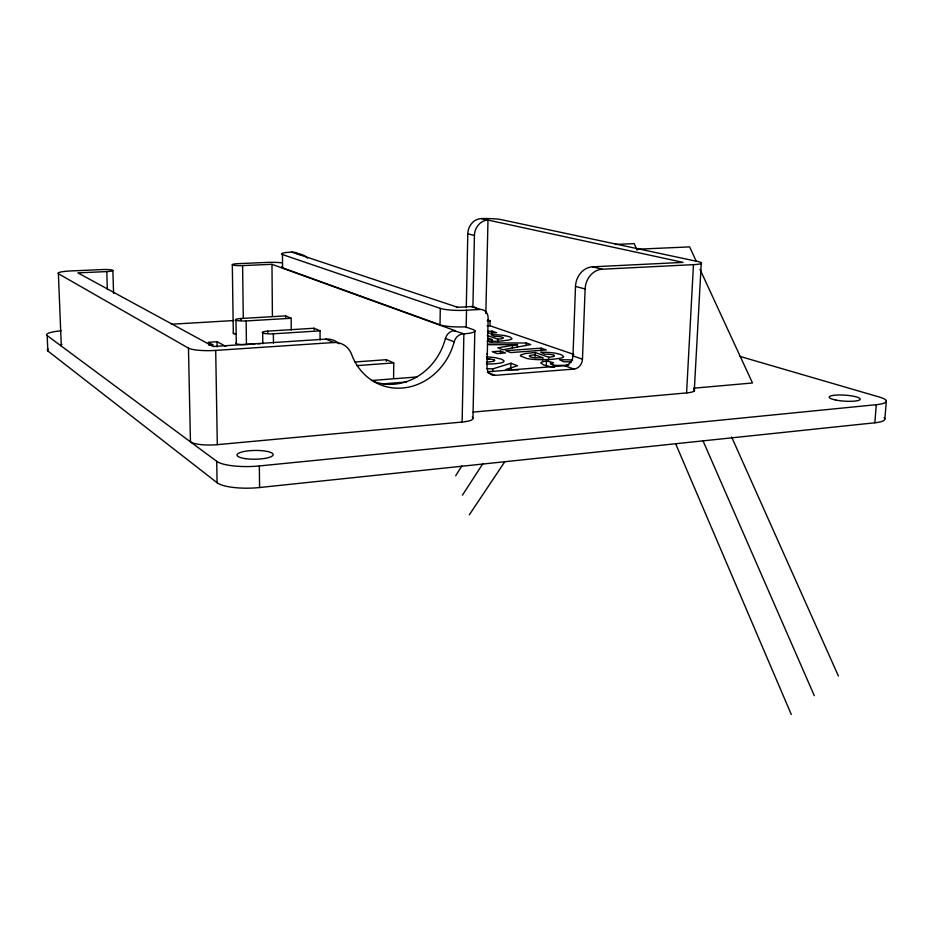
<?xml version="1.0" encoding="UTF-8"?>
<svg xmlns="http://www.w3.org/2000/svg" width="933" height="933" viewBox="0 0 933 933"><rect width="100%" height="100%" fill="white"/><g stroke="black" fill="none" stroke-linecap="round" stroke-linejoin="round"><path stroke-width="1.4" d="M386.379 361.363L386.39 359.695L355.076 361.981M393.598 378.005L393.749 362.902L386.39 359.695M440.014 324.812L440.283 308.38L282.477 254.557L282.571 267.841L440.014 324.812A19.406 3.196 1 0 0 465.287 326.807L472.798 329.454A19.896 3.37 1 0 1 463.876 333.827L454.196 330.679A9.96 8.77 -69.6 0 0 445.438 338.481A58.896 52.983 -69.7 0 1 373.632 381.457M61.928 344.429A16.444 2.846 -1.3 0 0 61.298 346.061L58.406 273.731L188.466 348.137L190.449 441.857A21.226 4.945 -1 0 0 217.307 444.656L462.127 422.043L463.876 333.827M466.29 307.657L467.783 233.845A14.823 12.992 -76.8 0 1 481.253 218.59A14.846 1.516 1.1 0 1 501.138 219.617L698.304 261.637A18.485 2.274 2 0 1 693.452 264.645L602.228 269.217L592.455 266.838A18.87 15.919 -73.7 0 0 575.498 286.419L572.979 355.916A9.365 7.942 -69.9 0 1 564.558 365.713L487.574 371.742M466.162 327.576L466.512 310.234L480.087 309.418A9.318 8.152 -71.3 0 1 488.146 318.106L487.003 366.984A9.19 7.977 -68.6 0 0 494.945 375.358L573.97 369.071A9.47 8 -69.8 0 0 582.472 359.17L585.119 288.997A19.068 16.024 -73.6 0 1 602.228 269.217M472.903 307.12L474.43 235.431A14.94 13.074 -76.7 0 1 487.994 220.06L485.836 313.453M472.961 417.937L474.839 330.702M573.772 354.388L489.942 325.757L490.07 320.672L487.889 319.937M491.936 333.559L491.994 331.098L487.434 331.402M491.983 342.096L492.041 339.565L487.516 337.944M492.647 371.684L492.717 368.908L510.911 363.252L517.582 365.759L505.954 369.421L518.573 369.911M497.674 341.735L497.744 339.204L487.213 335.472M500.438 353.735L500.508 351.1L492.204 351.706L497.184 353.56L505.534 352.942L500.508 351.1M510.771 368.71L510.911 363.252M512.404 347.927L512.474 345.35L517.465 344.58L517.395 347.158M526.224 345.56L526.294 343.006L489.463 342.901M535.122 356.441L535.25 352.487L525.512 353.514L520.929 354.89A16.969 3.102 1.6 0 0 520.509 355.94L526.632 358.435A17.074 3.126 1.6 0 0 531.215 359.147L534.866 359.485A18.135 3.324 1.6 0 0 538.854 359.683L549.525 359.508A36.352 6.589 1.5 0 0 552.698 359.275L559.975 358.319A19.733 3.604 1.6 0 0 562.237 357.689L562.996 357.339A15.919 2.904 1.6 0 0 563.649 356.593L561.643 354.925A30.124 5.516 1.5 0 0 560.022 354.318L555.613 353.245A16.456 2.997 1.6 0 0 546.05 352.301L540.755 352.219L544.802 354.167L547.881 354.213A6.951 1.271 1.6 0 1 552.954 354.96A10.415 1.901 1.6 0 1 553.572 355.181L553.747 355.263M541.07 350.75L541.152 348.149L505.721 350.726L510.759 352.569L546.341 349.957L541.152 348.149M542.679 360.348L542.761 357.666L534.667 354.773L530.585 355.333A7.569 1.388 1.6 0 0 529.676 355.671A7.896 1.446 1.6 0 0 529.956 356.686L530.142 356.756A9.878 1.808 1.6 0 0 530.807 356.989L531.052 357.059A7.861 1.434 1.6 0 0 535.087 357.689M546.318 366.307L546.493 360.896L541.758 362.086A14.706 2.752 1.7 0 0 540.813 362.96L543.507 364.908L550.167 366.622A17.575 3.289 1.7 0 0 554.517 367.182M548.639 359.94L548.721 357.257L535.25 352.487M473.089 412.094L686.595 392.921L693.452 264.645M694.269 390.95L701.243 263.444M884.857 418.894L886.35 400.98M61.123 330.795A23.815 3.965 -1.3 0 0 47.186 335.6L47.828 350.948L217.086 482.723A33.063 8.514 -0.9 0 0 259.572 487.527L874.816 422.789L876.297 404.689A28.375 5.493 3.8 0 0 879.551 397.12L740.067 356.441M455.654 475.783L461.858 465.929M462.441 495.178L482.979 463.514M469.322 514.818L504.916 461.532M551.904 362.984L553.514 362.727L546.493 360.896M512.474 345.35L497.779 347.834L503.062 349.758L530.76 344.545L526.294 343.006M47.186 335.6L216.713 461.334A33.168 8.117 -0.8 0 0 259.339 465.952L876.297 404.689M693.464 388.21L752.499 382.985L699.995 269.357M548.721 357.257L552.721 356.721A8.735 1.598 1.6 0 0 553.969 356.301L554.085 356.219A8.467 1.551 1.6 0 0 553.759 355.263M497.744 339.204L501.604 338.726A8.234 1.423 1.3 0 0 502.852 338.352L502.98 338.282A7.977 1.376 1.3 0 0 502.817 337.431L502.654 337.361A9.808 1.691 1.3 0 0 502.129 337.163A6.554 1.131 1.3 0 0 497.452 336.463L494.513 336.451L490.991 334.714L495.983 334.795A15.511 2.682 1.3 0 1 504.916 335.635M417.133 376.955L372.244 380.466A9.703 1.948 0.5 0 0 371.462 380.536M383.311 383.836L406.59 381.982M356.861 365.619L393.749 362.902M542.761 357.666L538.586 357.829A8.175 1.493 1.6 0 1 535.939 357.747A8.677 1.586 1.6 0 1 535.099 357.689M566.448 365.304L556.488 365.409A7.861 1.469 1.7 0 1 553.024 364.92M188.466 348.137A21.517 3.825 -0.5 0 0 215.698 350.411L333.664 342.528A20.818 19.01 -65.2 0 1 351.636 354.435A59.549 53.414 -69.6 0 0 404.49 387.813A59.549 53.414 -69.6 0 0 454.196 341.781A10.065 8.84 -69.5 0 1 463.048 333.886M488.181 333.279L496.636 332.708L491.994 331.098M492.041 339.565L488.052 339.705A7.709 1.341 1.2 0 1 487.632 339.694M487.038 325.944L489.942 325.757M208.852 345.268L213.202 344.988L208.246 342.306L217.097 341.735L225.868 346.4M339.076 343.776A20.584 18.858 -65.2 0 0 325.932 339.099L213.179 346.516L77.894 272.868L106.77 271.596A8.175 1.073 -0.6 0 0 112.671 270.232A8.175 1.073 -0.6 0 0 102.758 269.555L70.896 270.943A16.631 2.193 -0.8 0 0 58.406 273.731M454.196 330.679L455.024 330.62L271.969 264.307L242.603 265.602A7.791 1.015 0 0 1 232.714 264.972A7.791 1.015 0 0 1 237.6 263.689L266.768 262.418A15.476 2.006 0.2 0 1 282.419 262.873M236.387 342.773A7.965 1.399 -0.3 0 0 238.137 344.23A7.965 1.399 -0.3 0 0 246.44 344.534L254.931 343.974M257.765 343.787L260.575 343.612M262.791 343.729L262.686 332.953A8.339 1.423 -0.1 0 0 273.392 333.804L320.066 330.853L320.077 339.985M487.166 320.847L490.07 320.672M262.698 332.964A8.339 1.423 -0.1 0 1 267.748 331.133L314.083 328.241L320.066 330.853M236.294 343.706L235.967 320.171A8 1.295 -0.2 0 1 240.982 318.503L285.673 315.89L291.166 318.27L291.224 329.955M171.369 324.229L233.891 320.544M456.389 307.412L471.293 306.549L480.087 309.418M235.979 320.171A8 1.295 -0.2 0 0 246.149 320.94L291.166 318.27M592.455 266.838L683.049 262.383L481.253 218.59M636.598 249.251L689.627 246.895L696.333 261.427M615.313 244.434L634.172 243.63L637.087 250.207M517.465 344.58L489.289 344.744L487.376 344.044M486.734 358.843L487.178 358.855A7.499 1.399 1.2 0 1 493.056 359.567L493.324 359.637A9.307 1.738 1.2 0 1 494.117 359.94L494.268 360.01M487.003 368.675L492.717 368.908M488.869 358.937L489.662 359.007M504.893 335.647L508.893 336.603A28.387 4.922 1.2 0 1 510.328 337.128L511.972 338.621A14.998 2.589 1.3 0 1 511.226 339.285L510.456 339.589A18.59 3.219 1.3 0 1 508.217 340.148L501.184 341A34.276 5.878 1.2 0 1 498.14 341.198L488.029 341.35A17.086 2.962 1.2 0 1 487.073 341.315M553.024 364.92L551.835 364.593A11.243 2.099 1.7 0 1 551.228 364.371L551.076 364.302A7.044 1.318 1.7 0 1 551.788 362.96M467.783 233.845L474.43 235.431M575.498 286.419L585.119 288.997M282.477 254.557A15.663 1.936 0.3 0 1 291.702 252.12L457.823 307.342M572.979 355.916L582.472 359.17M564.558 365.713L573.97 369.071M445.438 338.481L454.196 341.781M486.583 354.085L487.574 354.458M487.376 372.349L494.945 375.358M325.932 339.099L333.664 342.528M731.624 436.982L838.405 676.005M702.946 440.656L814.299 695.68M675.784 444.073L791.277 714.468M112.858 270.628L113.593 293.51M106.77 271.596L107.353 289.603M215.698 350.411L217.307 444.656M216.713 461.334L217.086 482.723M217.097 341.735L217.179 346.913M232.317 264.587L233.297 333.326M246.149 320.94L246.44 344.534M242.603 265.602L243.268 317.477M240.982 318.503L240.994 319.972M259.339 465.952L259.572 487.527M271.969 264.307L272.401 315.774M267.748 331.133L267.759 332.673M273.392 333.804L273.462 343.052M285.673 315.89L285.685 317.337M314.083 328.241L314.083 329.757M47.828 350.948A23.757 4.164 -1.4 0 1 48.096 348.965M884.111 417.669A28.293 5.761 4 0 1 874.816 422.789M472.261 417.098A19.64 4.35 1.1 0 1 462.127 422.043M236.236 334.411A7.709 1.318 -0.3 0 1 233.786 332.929M471.293 306.549A9.225 8.094 -71.4 0 1 477.603 309.546M291.702 252.12A15.488 14.438 -74.2 0 1 300.869 255.199M466.512 310.234A19.453 3.021 1 0 1 440.283 308.38M297.195 253.951A15.616 14.543 -74 0 1 307.54 258.068M693.942 389.318A18.135 3.592 2.6 0 1 686.595 392.921M282.571 267.841A15.639 2.053 0.3 0 1 282.326 266.511M486.431 356.931A16.246 3.032 1.2 0 1 488.962 357.047A17.249 3.219 1.2 0 1 491.469 357.234A16.537 3.079 1.2 0 1 495.971 357.817L500.753 359.007A28.445 5.318 1.2 0 1 502.082 359.52L503.82 360.674A18.252 3.405 1.2 0 1 503.493 361.934L502.584 362.412A15.138 2.834 1.3 0 1 500.123 363.089L496.461 363.602A21.401 3.989 1.2 0 1 494.128 363.8A17.039 3.184 1.2 0 1 486.455 363.963M486.49 362.027A10.683 1.994 1.2 0 0 488.81 361.922L492.857 361.409A8.257 1.539 1.2 0 0 494.187 361.001L494.443 360.849A7.686 1.434 1.2 0 0 494.28 360.01M568.768 365.118A40.481 7.452 1.6 0 1 567.182 365.246M571.416 361.969A7.616 1.423 1.8 0 0 570.506 361.864L563.765 361.782L559.508 359.741L568.897 359.835A15.791 2.939 1.8 0 1 572.652 360.115M245.601 458.663A18.077 4.385 -0.7 0 0 273.171 454.756A18.077 4.385 -0.7 0 0 246.545 451.059A18.077 4.385 -0.7 0 0 245.601 458.663M835.781 400.047A15.534 3.009 3.8 0 0 860.156 399.394A15.534 3.009 3.8 0 0 838.219 394.997A15.534 3.009 3.8 0 0 835.781 400.047"/></g></svg>
